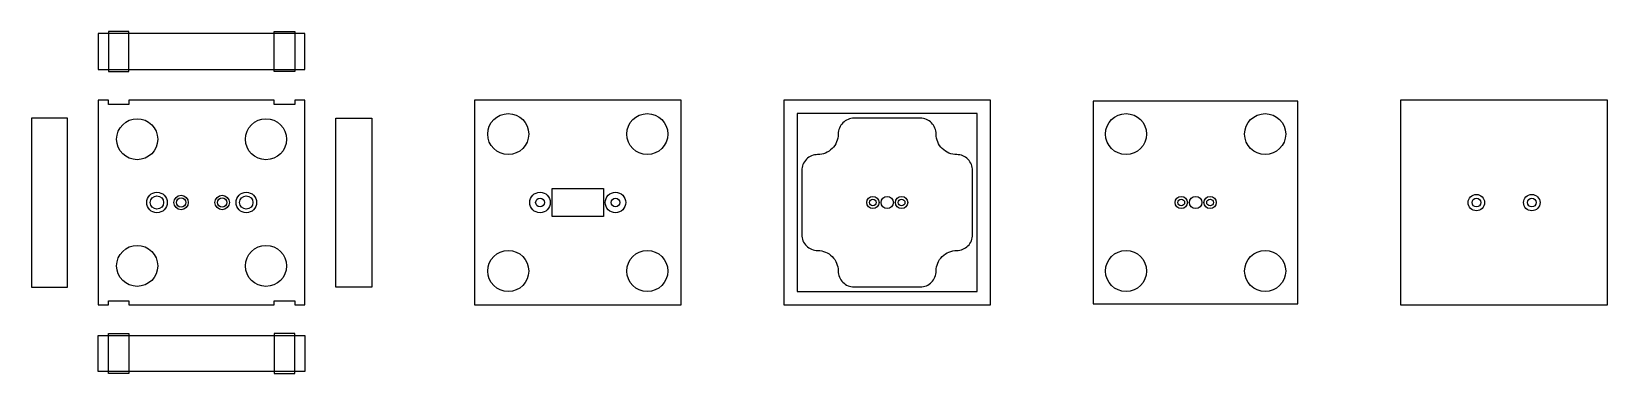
# Model space of a CAD drawing. Extents: x 403 to 1938, y 214 to 547.
import ezdxf

# ---------------------------------------------------------------- set-up
doc = ezdxf.new("R2010")
doc.units = 0
doc.layers.add('볼트 구멍', color=7, linetype='Continuous')
doc.layers.add('치구', color=7, linetype='Continuous')

msp = doc.modelspace()

# ---------------------------------------------------------------- linework, layer by layer
at = {"layer": '볼트 구멍', "color": 3}
msp.add_lwpolyline([(960.1, 367.1), (910.1, 367.1), (910.1, 394.1), (960.1, 394.1)], close=True, dxfattribs=at)
at = {"layer": '볼트 구멍', "color": 2}
for centre, radius in [((525.1, 380.6), 10), ((548.6, 380.6), 7), ((588.6, 380.6), 7), ((612.1, 380.6), 10)]:
    msp.add_circle(centre, radius, dxfattribs=at)
at = {"layer": '볼트 구멍', "color": 3}
for centre, radius in [((525.1, 380.6), 6.5), ((548.6, 380.6), 4.5), ((588.6, 380.6), 4.5), ((612.1, 380.6), 6.5), ((898.3, 380.6), 4.25), ((971.8, 380.6), 4.25), ((1236.6, 380.6), 6), ((1537.1, 380.6), 6), ((1810.6, 380.5), 4.25), ((1864.6, 380.5), 4.25), ((1222.6, 380.6), 3.25), ((1250.6, 380.6), 3.25), ((1523.1, 380.6), 3.25), ((1551.1, 380.6), 3.25)]:
    msp.add_circle(centre, radius, dxfattribs=at)
at = {"layer": '볼트 구멍', "color": 1}
for centre in [(898.3, 380.6), (971.8, 380.6)]:
    msp.add_circle(centre, 10, dxfattribs=at)
at = {"layer": '볼트 구멍', "color": 6}
for centre, radius in [((1222.6, 380.6), 6), ((1250.6, 380.6), 6), ((1523.1, 380.6), 6), ((1551.1, 380.6), 6), ((1810.6, 380.5), 8), ((1864.6, 380.5), 8)]:
    msp.add_circle(centre, radius, dxfattribs=at)
at = {"layer": '치구'}
for points in [[(467.8, 510.3), (669.3, 510.3), (669.3, 545.3), (467.8, 545.3)], [(467.8, 280.8), (477.8, 280.8), (477.8, 284.8), (497.8, 284.8), (497.8, 280.8), (639.3, 280.8), (639.3, 284.8), (659.3, 284.8), (659.3, 280.8), (669.3, 280.8), (669.3, 480.3), (659.3, 480.3), (659.3, 476.3), (639.3, 476.3), (639.3, 480.3), (497.8, 480.3), (497.8, 476.3), (477.8, 476.3), (477.8, 480.3), (467.8, 480.3)], [(834.3, 480.3), (834.3, 280.8), (1035.8, 280.8), (1035.8, 480.3)], [(1135.8, 480.3), (1135.8, 280.8), (1337.3, 280.8), (1337.3, 480.3)], [(1437.3, 479.3), (1437.3, 281.8), (1636.8, 281.8), (1636.8, 479.3)], [(1736.8, 480.3), (1736.8, 280.8), (1938.3, 280.8), (1938.3, 480.3)], [(437.8, 462.9), (402.8, 462.9), (402.8, 298.2), (437.8, 298.2)], [(699.3, 462.9), (734.3, 462.9), (734.3, 298.2), (699.3, 298.2)], [(1148.8, 467.3), (1148.8, 293.8), (1324.3, 293.8), (1324.3, 467.3)], [(467.8, 250.8), (669.3, 250.8), (669.3, 215.8), (467.8, 215.8)]]:
    msp.add_lwpolyline(points, close=True, dxfattribs=at)
at = {"layer": '치구', "color": 1}
for points in [[(477.8, 508.3), (497.8, 508.3), (497.8, 547.3), (477.8, 547.3)], [(659.3, 508.3), (639.3, 508.3), (639.3, 547.3), (659.3, 547.3)], [(477.8, 252.8), (497.8, 252.8), (497.8, 213.9), (477.8, 213.9)], [(659.3, 252.8), (639.3, 252.8), (639.3, 213.9), (659.3, 213.9)]]:
    msp.add_lwpolyline(points, close=True, dxfattribs=at)
at = {"layer": '치구'}
msp.add_lwpolyline([(1153.3, 349.3, 0.414214), (1168.8, 333.8, -0.414214), (1188.8, 313.8, 0.414214), (1204.3, 298.3), (1268.8, 298.3, 0.414214), (1284.3, 313.8, -0.414214), (1304.3, 333.8, 0.414214), (1319.8, 349.3), (1319.8, 411.8, 0.414214), (1304.3, 427.3, -0.414214), (1284.3, 447.3, 0.414214), (1268.8, 462.8), (1204.3, 462.8, 0.414214), (1188.8, 447.3, -0.414214), (1168.8, 427.3, 0.414214), (1153.3, 411.8)], format="xyb", close=True, dxfattribs=at)
for centre in [(505.8, 442.3), (631.3, 442.3), (867.3, 447.3), (1002.8, 447.3), (1469.3, 447.3), (1604.8, 447.3), (505.8, 318.8), (631.3, 318.8), (867.3, 313.8), (1002.8, 313.8), (1469.3, 313.8), (1604.8, 313.8)]:
    msp.add_circle(centre, 20, dxfattribs=at)

doc.saveas('drawing.dxf')
